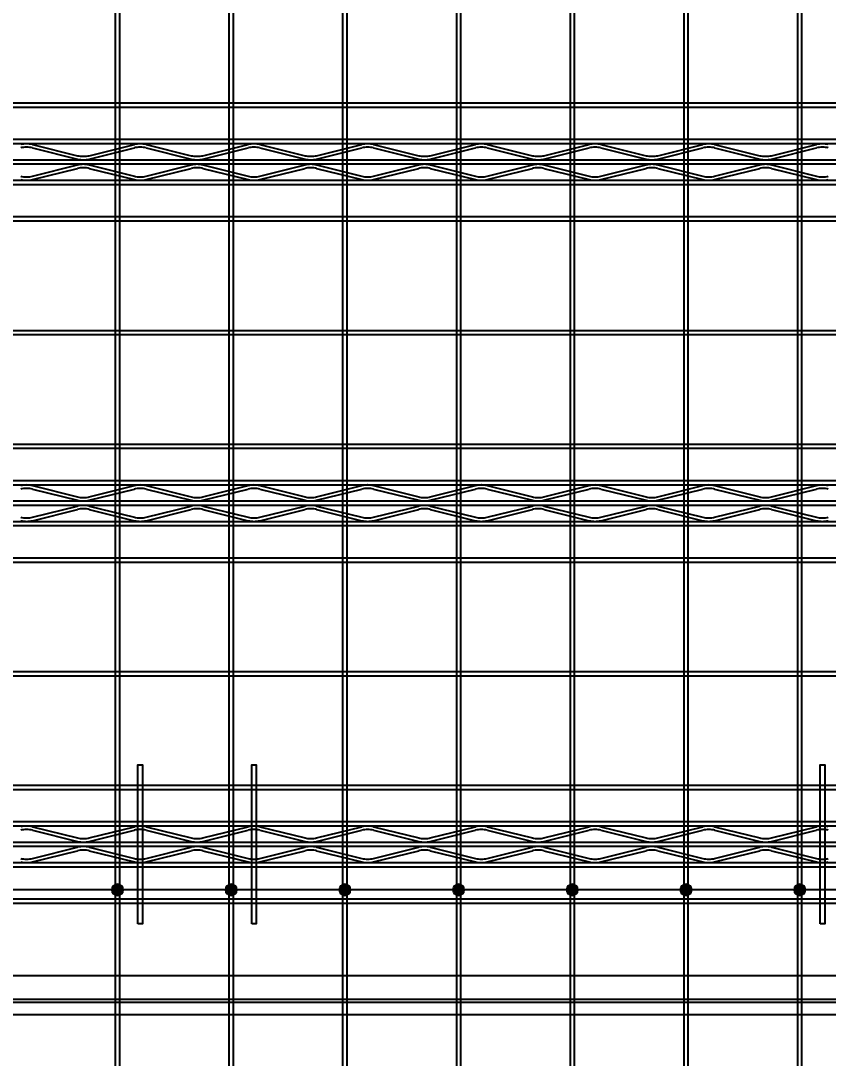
# Model space of a CAD drawing. Extents: x -524 to 129100, y -10500 to 1.
# Drawn here: x 96122 to 97543, y -9132 to -7307 of the extents above; entities that cross this region are included whole.
import ezdxf

# ---------------------------------------------------------------- set-up
doc = ezdxf.new("R2010")
doc.units = 0
doc.header["$LTSCALE"] = 250
doc.linetypes.add('BeePC_CENTER', pattern=[2, 1.25, -0.25, 0.25, -0.25])
doc.layers.get('0').update_dxf_attribs({"linetype": 'CONTINUOUS'})
doc.layers.get('Defpoints').update_dxf_attribs({"linetype": 'CONTINUOUS'})
for name, color, linetype in [('BeePC-CC', 171, 'CONTINUOUS'), ('BeePC-CCBZ', 110, 'CONTINUOUS'), ('BeePC-GJ-LEVEL', 141, 'CONTINUOUS'), ('BeePC-GJ-Truss', 185, 'CONTINUOUS'), ('BeePC-TONG-ZT', 50, 'CONTINUOUS')]:
    doc.layers.add(name, color=color, linetype=linetype)
doc.styles.add('BeePC_Dim', font='simfang.ttf', dxfattribs={"width": 0.7})
doc.dimstyles.new('BeePC_DIM_25_25', dxfattribs={"dimtxt": 75, "dimasz": 25, "dimexe": 25, "dimexo": 0, "dimgap": 25, "dimtad": 1, "dimdec": 0, "dimzin": 0, "dimdsep": 46, "dimtxsty": 'BeePC_Dim', "dimblk": 'ARCHTICK', "dimcen": 0, "dimdle": 25, "dimclrt": 7, "dimadec": 0, "dimazin": 0, "dimtfac": 1, "dimtdec": 0, "dimtix": 1, "dimtmove": 2, "dimatfit": 3, "dimfxl": 250, "dimfxlon": 1, "dimtfill": 1, "dimtolj": 1, "dimtzin": 0, "dimarcsym": 0})

# ---------------------------------------------------------------- blocks, each defined once
blk = doc.blocks.new('_ArchTick')
at = {"color": 0, "linetype": 'ByBlock', "const_width": 0.5}
blk.add_lwpolyline([(-0.707, -0.707), (0.707, 0.707)], dxfattribs=at)
blk = doc.blocks.new('*D170')
at = {"layer": 'BeePC-CCBZ', "color": 0, "lineweight": -2, "transparency": 16777216}
for p, q in [((91692.6, -9568), (91692.6, -9793)), ((99092.6, -9568), (99092.6, -9793)), ((91667.6, -9768), (99117.6, -9768))]:
    blk.add_line(p, q, dxfattribs=at)
at = {"layer": 'Defpoints', "color": 0, "transparency": 16777216}
for p in [(91692.6, -7355), (99092.6, -7593.5), (99092.6, -9768)]:
    blk.add_point(p, dxfattribs=at)
at = {"layer": 'BeePC-CCBZ', "color": 0, "lineweight": -2, "transparency": 16777216, "xscale": 25, "yscale": 25, "zscale": 25, "rotation": 180}
blk.add_blockref('_ArchTick', (91692.6, -9768), dxfattribs=at)
at = {"layer": 'BeePC-CCBZ', "color": 0, "lineweight": -2, "transparency": 16777216, "xscale": 25, "yscale": 25, "zscale": 25}
blk.add_blockref('_ArchTick', (99092.6, -9768), dxfattribs=at)
at = {"layer": 'BeePC-CCBZ', "color": 7, "linetype": 'BeePC_CENTER', "transparency": 16777216, "insert": (95392.6, -9705), "char_height": 75, "attachment_point": 5, "style": 'BeePC_Dim', "bg_fill": 3, "box_fill_scale": 1.1, "bg_fill_color": 256, "bg_fill_true_color": 13158600, "bg_fill_transparency": 0}
blk.add_mtext('\\A1;200x37=7400', dxfattribs=at)
blk = doc.blocks.new('*D174')
at = {"layer": 'BeePC-CCBZ', "color": 0, "lineweight": -2, "transparency": 16777216}
for p, q in [((99604.8, -6631), (99604.8, -9081)), ((99404.8, -6656), (99629.8, -6656)), ((99404.8, -9056), (99629.8, -9056))]:
    blk.add_line(p, q, dxfattribs=at)
at = {"layer": 'Defpoints', "color": 0, "transparency": 16777216}
for p in [(95382.6, -6656), (95382.6, -9056), (99604.8, -9056)]:
    blk.add_point(p, dxfattribs=at)
at = {"layer": 'BeePC-CCBZ', "color": 0, "lineweight": -2, "transparency": 16777216, "xscale": 25, "yscale": 25, "zscale": 25}
for p, rotation in [((99604.8, -6656), 90), ((99604.8, -9056), 270)]:
    blk.add_blockref('_ArchTick', p, dxfattribs=dict(at, rotation=rotation))
at = {"layer": 'BeePC-CCBZ', "color": 7, "linetype": 'BeePC_CENTER', "transparency": 16777216, "insert": (99541.9, -7856), "char_height": 75, "attachment_point": 5, "rotation": 90, "style": 'BeePC_Dim', "bg_fill": 3, "box_fill_scale": 1.1, "bg_fill_color": 256, "bg_fill_true_color": 13158600, "bg_fill_transparency": 0}
blk.add_mtext('\\A1;200x12=2400', dxfattribs=at)
blk = doc.blocks.new('*D175')
at = {"layer": 'BeePC-CCBZ', "color": 0, "lineweight": -2, "transparency": 16777216}
for p, q in [((99604.8, -9031), (99604.8, -9521)), ((99404.8, -9056), (99629.8, -9056)), ((99404.8, -9496), (99629.8, -9496))]:
    blk.add_line(p, q, dxfattribs=at)
at = {"layer": 'Defpoints', "color": 0, "transparency": 16777216}
for p in [(95382.6, -9056), (91892.6, -9496), (99604.8, -9496)]:
    blk.add_point(p, dxfattribs=at)
at = {"layer": 'BeePC-CCBZ', "color": 0, "lineweight": -2, "transparency": 16777216, "xscale": 25, "yscale": 25, "zscale": 25}
for p, rotation in [((99604.8, -9056), 90), ((99604.8, -9496), 270)]:
    blk.add_blockref('_ArchTick', p, dxfattribs=dict(at, rotation=rotation))
at = {"layer": 'BeePC-CCBZ', "color": 7, "linetype": 'BeePC_CENTER', "transparency": 16777216, "insert": (99541.9, -9276), "char_height": 75, "attachment_point": 5, "rotation": 90, "style": 'BeePC_Dim', "bg_fill": 3, "box_fill_scale": 1.1, "bg_fill_color": 256, "bg_fill_true_color": 13158600, "bg_fill_transparency": 0}
blk.add_mtext('\\A1;440', dxfattribs=at)
blk = doc.blocks.new('BeePC_TagPoint')
h = blk.add_hatch(color=256)
edge = h.paths.add_edge_path(flags=0)
edge.add_arc((0, 0), 10, 0, 180)
edge.add_arc((0, 0), 10, 180, 360)
blk.add_lwpolyline([(10, 0, 1), (-10, 0, 1)], format="xyb", close=True)

msp = doc.modelspace()

# ---------------------------------------------------------------- linework, layer by layer
for points in [[(96328.6, -8896), (96328.6, -8616), (96336.6, -8616), (96336.6, -8896), (96328.6, -8896)], [(96528.6, -8896), (96528.6, -8616), (96536.6, -8616), (96536.6, -8896), (96528.6, -8896)], [(97528.6, -8896), (97528.6, -8616), (97536.6, -8616), (97536.6, -8896), (97528.6, -8896)]]:
    msp.add_lwpolyline(points)
at = {"layer": 'BeePC-GJ-LEVEL'}
for points in [[(96288.6, -6185), (96288.6, -9496), (96296.6, -9496), (96296.6, -6185)], [(96488.6, -6185), (96488.6, -9496), (96496.6, -9496), (96496.6, -6185)], [(96688.6, -6185), (96688.6, -9496), (96696.6, -9496), (96696.6, -6185)], [(96888.6, -6185), (96888.6, -9496), (96896.6, -9496), (96896.6, -6185)], [(97088.6, -6185), (97088.6, -9496), (97096.6, -9496), (97096.6, -6185)], [(97288.6, -6185), (97288.6, -9496), (97296.6, -9496), (97296.6, -6185)], [(97488.6, -6185), (97488.6, -9496), (97496.6, -9496), (97496.6, -6185)], [(91382.3, -7452), (99332.8, -7452), (99332.8, -7460), (91382.3, -7460), (91382.3, -7452)], [(91382.3, -7652), (99332.8, -7652), (99332.8, -7660), (91382.3, -7660), (91382.3, -7652)], [(91382.3, -7852), (99332.8, -7852), (99332.8, -7860), (91382.3, -7860), (91382.3, -7852)], [(91382.3, -8052), (99332.8, -8052), (99332.8, -8060), (91382.3, -8060), (91382.3, -8052)], [(91382.3, -8252), (99332.8, -8252), (99332.8, -8260), (91382.3, -8260), (91382.3, -8252)], [(91382.3, -8452), (99332.8, -8452), (99332.8, -8460), (91382.3, -8460), (91382.3, -8452)], [(91382.3, -8652), (99332.8, -8652), (99332.8, -8660), (91382.3, -8660), (91382.3, -8652)], [(91382.3, -8852), (99332.8, -8852), (99332.8, -8860), (91382.3, -8860), (91382.3, -8852)]]:
    msp.add_lwpolyline(points, dxfattribs=at)
msp.add_lwpolyline([(98720.6, -9027.8), (99015.6, -8978.2, -0.041652), (99018.6, -8978), (99177.9, -8978), (99177.9, -8984), (99018.6, -8984, 0.041652), (99016.6, -8984.1), (98721.6, -9033.7, -0.041652), (98718.6, -9034), (92146.1, -9034, -0.041652), (92143.1, -9033.7), (91848.1, -8984.1, 0.041652), (91846.1, -8984), (91587.3, -8984), (91587.3, -8978), (91846.1, -8978, -0.041652), (91849.1, -8978.2), (92144.1, -9027.8, 0.041652), (92146.1, -9028), (98718.6, -9028, 0.041652), (98720.6, -9027.8)], format="xyb", dxfattribs=at)
at = {"layer": 'BeePC-GJ-Truss'}
for points in [[(91632.6, -7516), (99132.6, -7516), (99132.6, -7524), (91632.6, -7524), (91632.6, -7516)], [(91632.6, -7552), (99132.6, -7552), (99132.6, -7560), (91632.6, -7560), (91632.6, -7552), (91636, -7551.8), (91639.2, -7551.5), (91642.8, -7550.8), (91722.4, -7531.1)], [(96142.8, -7525.1), (96222.4, -7544.8)], [(96142.8, -7531.1), (96222.4, -7550.8)], [(96242.8, -7544.8), (96322.4, -7525.1)], [(96242.8, -7550.8), (96322.4, -7531.1)], [(96342.8, -7525.1), (96422.4, -7544.8)], [(96342.8, -7531.1), (96422.4, -7550.8)], [(96442.8, -7544.8), (96522.4, -7525.1)], [(96442.8, -7550.8), (96522.4, -7531.1)], [(96542.8, -7525.1), (96622.4, -7544.8)], [(96542.8, -7531.1), (96622.4, -7550.8)], [(96642.8, -7544.8), (96722.4, -7525.1)], [(96642.8, -7550.8), (96722.4, -7531.1)], [(96742.8, -7525.1), (96822.4, -7544.8)], [(96742.8, -7531.1), (96822.4, -7550.8)], [(96842.8, -7544.8), (96922.4, -7525.1)], [(96842.8, -7550.8), (96922.4, -7531.1)], [(96942.8, -7525.1), (97022.4, -7544.8)], [(96942.8, -7531.1), (97022.4, -7550.8)], [(97042.8, -7544.8), (97122.4, -7525.1)], [(97042.8, -7550.8), (97122.4, -7531.1)], [(97142.8, -7525.1), (97222.4, -7544.8)], [(97142.8, -7531.1), (97222.4, -7550.8)], [(97242.8, -7544.8), (97322.4, -7525.1)], [(97242.8, -7550.8), (97322.4, -7531.1)], [(97342.8, -7525.1), (97422.4, -7544.8)], [(97342.8, -7531.1), (97422.4, -7550.8)], [(97442.8, -7544.8), (97522.4, -7525.1)], [(97442.8, -7550.8), (97522.4, -7531.1)], [(96142.8, -7580.8), (96222.4, -7561.1)], [(96142.8, -7586.8), (96222.4, -7567.1)], [(96242.8, -7561.1), (96322.4, -7580.8)], [(96242.8, -7567.1), (96322.4, -7586.8)], [(96342.8, -7580.8), (96422.4, -7561.1)], [(96342.8, -7586.8), (96422.4, -7567.1)], [(96442.8, -7561.1), (96522.4, -7580.8)], [(96442.8, -7567.1), (96522.4, -7586.8)], [(96542.8, -7580.8), (96622.4, -7561.1)], [(96542.8, -7586.8), (96622.4, -7567.1)], [(96642.8, -7561.1), (96722.4, -7580.8)], [(96642.8, -7567.1), (96722.4, -7586.8)], [(96742.8, -7580.8), (96822.4, -7561.1)], [(96742.8, -7586.8), (96822.4, -7567.1)], [(96842.8, -7561.1), (96922.4, -7580.8)], [(96842.8, -7567.1), (96922.4, -7586.8)], [(96942.8, -7580.8), (97022.4, -7561.1)], [(96942.8, -7586.8), (97022.4, -7567.1)], [(97042.8, -7561.1), (97122.4, -7580.8)], [(97042.8, -7567.1), (97122.4, -7586.8)], [(97142.8, -7580.8), (97222.4, -7561.1)], [(97142.8, -7586.8), (97222.4, -7567.1)], [(97242.8, -7561.1), (97322.4, -7580.8)], [(97242.8, -7567.1), (97322.4, -7586.8)], [(97342.8, -7580.8), (97422.4, -7561.1)], [(97342.8, -7586.8), (97422.4, -7567.1)], [(97442.8, -7561.1), (97522.4, -7580.8)], [(97442.8, -7567.1), (97522.4, -7586.8)], [(91632.6, -7588), (99132.6, -7588), (99132.6, -7596), (91632.6, -7596), (91632.6, -7588)], [(91632.6, -8116), (99132.6, -8116), (99132.6, -8124), (91632.6, -8124), (91632.6, -8116)], [(91632.6, -8152), (99132.6, -8152), (99132.6, -8160), (91632.6, -8160), (91632.6, -8152), (91636, -8151.8), (91639.2, -8151.5), (91642.8, -8150.8), (91722.4, -8131.1)], [(96142.8, -8125.1), (96222.4, -8144.8)], [(96142.8, -8131.1), (96222.4, -8150.8)], [(96242.8, -8144.8), (96322.4, -8125.1)], [(96242.8, -8150.8), (96322.4, -8131.1)], [(96342.8, -8125.1), (96422.4, -8144.8)], [(96342.8, -8131.1), (96422.4, -8150.8)], [(96442.8, -8144.8), (96522.4, -8125.1)], [(96442.8, -8150.8), (96522.4, -8131.1)], [(96542.8, -8125.1), (96622.4, -8144.8)], [(96542.8, -8131.1), (96622.4, -8150.8)], [(96642.8, -8144.8), (96722.4, -8125.1)], [(96642.8, -8150.8), (96722.4, -8131.1)], [(96742.8, -8125.1), (96822.4, -8144.8)], [(96742.8, -8131.1), (96822.4, -8150.8)], [(96842.8, -8144.8), (96922.4, -8125.1)], [(96842.8, -8150.8), (96922.4, -8131.1)], [(96942.8, -8125.1), (97022.4, -8144.8)], [(96942.8, -8131.1), (97022.4, -8150.8)], [(97042.8, -8144.8), (97122.4, -8125.1)], [(97042.8, -8150.8), (97122.4, -8131.1)], [(97142.8, -8125.1), (97222.4, -8144.8)], [(97142.8, -8131.1), (97222.4, -8150.8)], [(97242.8, -8144.8), (97322.4, -8125.1)], [(97242.8, -8150.8), (97322.4, -8131.1)], [(97342.8, -8125.1), (97422.4, -8144.8)], [(97342.8, -8131.1), (97422.4, -8150.8)], [(97442.8, -8144.8), (97522.4, -8125.1)], [(97442.8, -8150.8), (97522.4, -8131.1)], [(96142.8, -8180.8), (96222.4, -8161.1)], [(96142.8, -8186.8), (96222.4, -8167.1)], [(96242.8, -8161.1), (96322.4, -8180.8)], [(96242.8, -8167.1), (96322.4, -8186.8)], [(96342.8, -8180.8), (96422.4, -8161.1)], [(96342.8, -8186.8), (96422.4, -8167.1)], [(96442.8, -8161.1), (96522.4, -8180.8)], [(96442.8, -8167.1), (96522.4, -8186.8)], [(96542.8, -8180.8), (96622.4, -8161.1)], [(96542.8, -8186.8), (96622.4, -8167.1)], [(96642.8, -8161.1), (96722.4, -8180.8)], [(96642.8, -8167.1), (96722.4, -8186.8)], [(96742.8, -8180.8), (96822.4, -8161.1)], [(96742.8, -8186.8), (96822.4, -8167.1)], [(96842.8, -8161.1), (96922.4, -8180.8)], [(96842.8, -8167.1), (96922.4, -8186.8)], [(96942.8, -8180.8), (97022.4, -8161.1)], [(96942.8, -8186.8), (97022.4, -8167.1)], [(97042.8, -8161.1), (97122.4, -8180.8)], [(97042.8, -8167.1), (97122.4, -8186.8)], [(97142.8, -8180.8), (97222.4, -8161.1)], [(97142.8, -8186.8), (97222.4, -8167.1)], [(97242.8, -8161.1), (97322.4, -8180.8)], [(97242.8, -8167.1), (97322.4, -8186.8)], [(97342.8, -8180.8), (97422.4, -8161.1)], [(97342.8, -8186.8), (97422.4, -8167.1)], [(97442.8, -8161.1), (97522.4, -8180.8)], [(97442.8, -8167.1), (97522.4, -8186.8)], [(91632.6, -8188), (99132.6, -8188), (99132.6, -8196), (91632.6, -8196), (91632.6, -8188)], [(91632.6, -8716), (99132.6, -8716), (99132.6, -8724), (91632.6, -8724), (91632.6, -8716)], [(91632.6, -8752), (99132.6, -8752), (99132.6, -8760), (91632.6, -8760), (91632.6, -8752), (91636, -8751.8), (91639.2, -8751.5), (91642.8, -8750.8), (91722.4, -8731.1)], [(96142.8, -8725.1), (96222.4, -8744.8)], [(96142.8, -8731.1), (96222.4, -8750.8)], [(96242.8, -8744.8), (96322.4, -8725.1)], [(96242.8, -8750.8), (96322.4, -8731.1)], [(96342.8, -8725.1), (96422.4, -8744.8)], [(96342.8, -8731.1), (96422.4, -8750.8)], [(96442.8, -8744.8), (96522.4, -8725.1)], [(96442.8, -8750.8), (96522.4, -8731.1)], [(96542.8, -8725.1), (96622.4, -8744.8)], [(96542.8, -8731.1), (96622.4, -8750.8)], [(96642.8, -8744.8), (96722.4, -8725.1)], [(96642.8, -8750.8), (96722.4, -8731.1)], [(96742.8, -8725.1), (96822.4, -8744.8)], [(96742.8, -8731.1), (96822.4, -8750.8)], [(96842.8, -8744.8), (96922.4, -8725.1)], [(96842.8, -8750.8), (96922.4, -8731.1)], [(96942.8, -8725.1), (97022.4, -8744.8)], [(96942.8, -8731.1), (97022.4, -8750.8)], [(97042.8, -8744.8), (97122.4, -8725.1)], [(97042.8, -8750.8), (97122.4, -8731.1)], [(97142.8, -8725.1), (97222.4, -8744.8)], [(97142.8, -8731.1), (97222.4, -8750.8)], [(97242.8, -8744.8), (97322.4, -8725.1)], [(97242.8, -8750.8), (97322.4, -8731.1)], [(97342.8, -8725.1), (97422.4, -8744.8)], [(97342.8, -8731.1), (97422.4, -8750.8)], [(97442.8, -8744.8), (97522.4, -8725.1)], [(97442.8, -8750.8), (97522.4, -8731.1)], [(96142.8, -8780.8), (96222.4, -8761.1)], [(96142.8, -8786.8), (96222.4, -8767.1)], [(96242.8, -8761.1), (96322.4, -8780.8)], [(96242.8, -8767.1), (96322.4, -8786.8)], [(96342.8, -8780.8), (96422.4, -8761.1)], [(96342.8, -8786.8), (96422.4, -8767.1)], [(96442.8, -8761.1), (96522.4, -8780.8)], [(96442.8, -8767.1), (96522.4, -8786.8)], [(96542.8, -8780.8), (96622.4, -8761.1)], [(96542.8, -8786.8), (96622.4, -8767.1)], [(96642.8, -8761.1), (96722.4, -8780.8)], [(96642.8, -8767.1), (96722.4, -8786.8)], [(96742.8, -8780.8), (96822.4, -8761.1)], [(96742.8, -8786.8), (96822.4, -8767.1)], [(96842.8, -8761.1), (96922.4, -8780.8)], [(96842.8, -8767.1), (96922.4, -8786.8)], [(96942.8, -8780.8), (97022.4, -8761.1)], [(96942.8, -8786.8), (97022.4, -8767.1)], [(97042.8, -8761.1), (97122.4, -8780.8)], [(97042.8, -8767.1), (97122.4, -8786.8)], [(97142.8, -8780.8), (97222.4, -8761.1)], [(97142.8, -8786.8), (97222.4, -8767.1)], [(97242.8, -8761.1), (97322.4, -8780.8)], [(97242.8, -8767.1), (97322.4, -8786.8)], [(97342.8, -8780.8), (97422.4, -8761.1)], [(97342.8, -8786.8), (97422.4, -8767.1)], [(97442.8, -8761.1), (97522.4, -8780.8)], [(97442.8, -8767.1), (97522.4, -8786.8)], [(91632.6, -8788), (99132.6, -8788), (99132.6, -8796), (91632.6, -8796), (91632.6, -8788)]]:
    msp.add_lwpolyline(points, dxfattribs=at)
for centre, major_axis, start_param, end_param in [((96133.8, -7529.1), (18, 0), 1.635672, 2.256488), ((96131.4, -7533.4), (12, 0), 1.470144, 2.422017), ((96131.4, -7529.1), (18, 0), 0.885104, 1.50592), ((96133.8, -7533.4), (12, 0), 0.719576, 1.671449), ((96333.8, -7529.1), (18, 0), 1.635672, 2.256488), ((96331.4, -7533.4), (12, 0), 1.470144, 2.422017), ((96331.4, -7529.1), (18, 0), 0.885104, 1.50592), ((96333.8, -7533.4), (12, 0), 0.719576, 1.671449), ((96533.8, -7529.1), (18, 0), 1.635672, 2.256488), ((96531.4, -7533.4), (12, 0), 1.470144, 2.422017), ((96531.4, -7529.1), (18, 0), 0.885104, 1.50592), ((96533.8, -7533.4), (12, 0), 0.719576, 1.671449), ((96733.8, -7529.1), (18, 0), 1.635672, 2.256488), ((96731.4, -7533.4), (12, 0), 1.470144, 2.422017), ((96731.4, -7529.1), (18, 0), 0.885104, 1.50592), ((96733.8, -7533.4), (12, 0), 0.719576, 1.671449), ((96933.8, -7529.1), (18, 0), 1.635672, 2.256488), ((96931.4, -7533.4), (12, 0), 1.470144, 2.422017), ((96931.4, -7529.1), (18, 0), 0.885104, 1.50592), ((96933.8, -7533.4), (12, 0), 0.719576, 1.671449), ((97133.8, -7529.1), (18, 0), 1.635672, 2.256488), ((97131.4, -7533.4), (12, 0), 1.470144, 2.422017), ((97131.4, -7529.1), (18, 0), 0.885104, 1.50592), ((97133.8, -7533.4), (12, 0), 0.719576, 1.671449), ((97333.8, -7529.1), (18, 0), 1.635672, 2.256488), ((97331.4, -7533.4), (12, 0), 1.470144, 2.422017), ((97331.4, -7529.1), (18, 0), 0.885104, 1.50592), ((97333.8, -7533.4), (12, 0), 0.719576, 1.671449), ((97533.8, -7529.1), (18, 0), 1.635672, 2.256488), ((97531.4, -7533.4), (12, 0), 1.470144, 2.422017), ((97531.4, -7529.1), (18, 0), 0.885104, 1.50592), ((97533.8, -7533.4), (12, 0), 0.719576, 1.671449), ((96231.4, -7542.5), (12, 0), 3.861169, 4.813041), ((96233.8, -7546.8), (18, 0), 4.026697, 4.647513), ((96233.8, -7542.5), (12, 0), 4.611737, 5.563609), ((96231.4, -7546.8), (18, 0), 4.777265, 5.398081), ((96431.4, -7542.5), (12, 0), 3.861169, 4.813041), ((96433.8, -7546.8), (18, 0), 4.026697, 4.647513), ((96433.8, -7542.5), (12, 0), 4.611737, 5.563609), ((96431.4, -7546.8), (18, 0), 4.777265, 5.398081), ((96631.4, -7542.5), (12, 0), 3.861169, 4.813041), ((96633.8, -7546.8), (18, 0), 4.026697, 4.647513), ((96633.8, -7542.5), (12, 0), 4.611737, 5.563609), ((96631.4, -7546.8), (18, 0), 4.777265, 5.398081), ((96831.4, -7542.5), (12, 0), 3.861169, 4.813041), ((96833.8, -7546.8), (18, 0), 4.026697, 4.647513), ((96833.8, -7542.5), (12, 0), 4.611737, 5.563609), ((96831.4, -7546.8), (18, 0), 4.777265, 5.398081), ((97031.4, -7542.5), (12, 0), 3.861169, 4.813041), ((97033.8, -7546.8), (18, 0), 4.026697, 4.647513), ((97033.8, -7542.5), (12, 0), 4.611737, 5.563609), ((97031.4, -7546.8), (18, 0), 4.777265, 5.398081), ((97231.4, -7542.5), (12, 0), 3.861169, 4.813041), ((97233.8, -7546.8), (18, 0), 4.026697, 4.647513), ((97233.8, -7542.5), (12, 0), 4.611737, 5.563609), ((97231.4, -7546.8), (18, 0), 4.777265, 5.398081), ((97431.4, -7542.5), (12, 0), 3.861169, 4.813041), ((97433.8, -7546.8), (18, 0), 4.026697, 4.647513), ((97433.8, -7542.5), (12, 0), 4.611737, 5.563609), ((97431.4, -7546.8), (18, 0), 4.777265, 5.398081), ((96233.8, -7565.1), (18, 0), 1.635672, 2.256488), ((96231.4, -7569.4), (12, 0), 1.470144, 2.422017), ((96231.4, -7565.1), (18, 0), 0.885104, 1.50592), ((96233.8, -7569.4), (12, 0), 0.719576, 1.671449), ((96433.8, -7565.1), (18, 0), 1.635672, 2.256488), ((96431.4, -7569.4), (12, 0), 1.470144, 2.422017), ((96431.4, -7565.1), (18, 0), 0.885104, 1.50592), ((96433.8, -7569.4), (12, 0), 0.719576, 1.671449), ((96633.8, -7565.1), (18, 0), 1.635672, 2.256488), ((96631.4, -7569.4), (12, 0), 1.470144, 2.422017), ((96631.4, -7565.1), (18, 0), 0.885104, 1.50592), ((96633.8, -7569.4), (12, 0), 0.719576, 1.671449), ((96833.8, -7565.1), (18, 0), 1.635672, 2.256488), ((96831.4, -7569.4), (12, 0), 1.470144, 2.422017), ((96831.4, -7565.1), (18, 0), 0.885104, 1.50592), ((96833.8, -7569.4), (12, 0), 0.719576, 1.671449), ((97033.8, -7565.1), (18, 0), 1.635672, 2.256488), ((97031.4, -7569.4), (12, 0), 1.470144, 2.422017), ((97031.4, -7565.1), (18, 0), 0.885104, 1.50592), ((97033.8, -7569.4), (12, 0), 0.719576, 1.671449), ((97233.8, -7565.1), (18, 0), 1.635672, 2.256488), ((97231.4, -7569.4), (12, 0), 1.470144, 2.422017), ((97231.4, -7565.1), (18, 0), 0.885104, 1.50592), ((97233.8, -7569.4), (12, 0), 0.719576, 1.671449), ((97433.8, -7565.1), (18, 0), 1.635672, 2.256488), ((97431.4, -7569.4), (12, 0), 1.470144, 2.422017), ((97431.4, -7565.1), (18, 0), 0.885104, 1.50592), ((97433.8, -7569.4), (12, 0), 0.719576, 1.671449), ((96131.4, -7578.5), (12, 0), 3.861169, 4.813041), ((96133.8, -7582.8), (18, 0), 4.026697, 4.647513), ((96133.8, -7578.5), (12, 0), 4.611737, 5.563609), ((96131.4, -7582.8), (18, 0), 4.777265, 5.398081), ((96331.4, -7578.5), (12, 0), 3.861169, 4.813041), ((96333.8, -7582.8), (18, 0), 4.026697, 4.647513), ((96333.8, -7578.5), (12, 0), 4.611737, 5.563609), ((96331.4, -7582.8), (18, 0), 4.777265, 5.398081), ((96531.4, -7578.5), (12, 0), 3.861169, 4.813041), ((96533.8, -7582.8), (18, 0), 4.026697, 4.647513), ((96533.8, -7578.5), (12, 0), 4.611737, 5.563609), ((96531.4, -7582.8), (18, 0), 4.777265, 5.398081), ((96731.4, -7578.5), (12, 0), 3.861169, 4.813041), ((96733.8, -7582.8), (18, 0), 4.026697, 4.647513), ((96733.8, -7578.5), (12, 0), 4.611737, 5.563609), ((96731.4, -7582.8), (18, 0), 4.777265, 5.398081), ((96931.4, -7578.5), (12, 0), 3.861169, 4.813041), ((96933.8, -7582.8), (18, 0), 4.026697, 4.647513), ((96933.8, -7578.5), (12, 0), 4.611737, 5.563609), ((96931.4, -7582.8), (18, 0), 4.777265, 5.398081), ((97131.4, -7578.5), (12, 0), 3.861169, 4.813041), ((97133.8, -7582.8), (18, 0), 4.026697, 4.647513), ((97133.8, -7578.5), (12, 0), 4.611737, 5.563609), ((97131.4, -7582.8), (18, 0), 4.777265, 5.398081), ((97331.4, -7578.5), (12, 0), 3.861169, 4.813041), ((97333.8, -7582.8), (18, 0), 4.026697, 4.647513), ((97333.8, -7578.5), (12, 0), 4.611737, 5.563609), ((97331.4, -7582.8), (18, 0), 4.777265, 5.398081), ((97531.4, -7578.5), (12, 0), 3.861169, 4.813041), ((97533.8, -7582.8), (18, 0), 4.026697, 4.647513), ((97533.8, -7578.5), (12, 0), 4.611737, 5.563609), ((97531.4, -7582.8), (18, 0), 4.777265, 5.398081), ((96133.8, -8129.1), (18, 0), 1.635672, 2.256488), ((96131.4, -8133.4), (12, 0), 1.470144, 2.422017), ((96131.4, -8129.1), (18, 0), 0.885104, 1.50592), ((96133.8, -8133.4), (12, 0), 0.719576, 1.671449), ((96333.8, -8129.1), (18, 0), 1.635672, 2.256488), ((96331.4, -8133.4), (12, 0), 1.470144, 2.422017), ((96331.4, -8129.1), (18, 0), 0.885104, 1.50592), ((96333.8, -8133.4), (12, 0), 0.719576, 1.671449), ((96533.8, -8129.1), (18, 0), 1.635672, 2.256488), ((96531.4, -8133.4), (12, 0), 1.470144, 2.422017), ((96531.4, -8129.1), (18, 0), 0.885104, 1.50592), ((96533.8, -8133.4), (12, 0), 0.719576, 1.671449), ((96733.8, -8129.1), (18, 0), 1.635672, 2.256488), ((96731.4, -8133.4), (12, 0), 1.470144, 2.422017), ((96731.4, -8129.1), (18, 0), 0.885104, 1.50592), ((96733.8, -8133.4), (12, 0), 0.719576, 1.671449), ((96933.8, -8129.1), (18, 0), 1.635672, 2.256488), ((96931.4, -8133.4), (12, 0), 1.470144, 2.422017), ((96931.4, -8129.1), (18, 0), 0.885104, 1.50592), ((96933.8, -8133.4), (12, 0), 0.719576, 1.671449), ((97133.8, -8129.1), (18, 0), 1.635672, 2.256488), ((97131.4, -8133.4), (12, 0), 1.470144, 2.422017), ((97131.4, -8129.1), (18, 0), 0.885104, 1.50592), ((97133.8, -8133.4), (12, 0), 0.719576, 1.671449), ((97333.8, -8129.1), (18, 0), 1.635672, 2.256488), ((97331.4, -8133.4), (12, 0), 1.470144, 2.422017), ((97331.4, -8129.1), (18, 0), 0.885104, 1.50592), ((97333.8, -8133.4), (12, 0), 0.719576, 1.671449), ((97533.8, -8129.1), (18, 0), 1.635672, 2.256488), ((97531.4, -8133.4), (12, 0), 1.470144, 2.422017), ((97531.4, -8129.1), (18, 0), 0.885104, 1.50592), ((97533.8, -8133.4), (12, 0), 0.719576, 1.671449), ((96231.4, -8142.5), (12, 0), 3.861169, 4.813041), ((96233.8, -8146.8), (18, 0), 4.026697, 4.647513), ((96233.8, -8142.5), (12, 0), 4.611737, 5.563609), ((96231.4, -8146.8), (18, 0), 4.777265, 5.398081), ((96431.4, -8142.5), (12, 0), 3.861169, 4.813041), ((96433.8, -8146.8), (18, 0), 4.026697, 4.647513), ((96433.8, -8142.5), (12, 0), 4.611737, 5.563609), ((96431.4, -8146.8), (18, 0), 4.777265, 5.398081), ((96631.4, -8142.5), (12, 0), 3.861169, 4.813041), ((96633.8, -8146.8), (18, 0), 4.026697, 4.647513), ((96633.8, -8142.5), (12, 0), 4.611737, 5.563609), ((96631.4, -8146.8), (18, 0), 4.777265, 5.398081), ((96831.4, -8142.5), (12, 0), 3.861169, 4.813041), ((96833.8, -8146.8), (18, 0), 4.026697, 4.647513), ((96833.8, -8142.5), (12, 0), 4.611737, 5.563609), ((96831.4, -8146.8), (18, 0), 4.777265, 5.398081), ((97031.4, -8142.5), (12, 0), 3.861169, 4.813041), ((97033.8, -8146.8), (18, 0), 4.026697, 4.647513), ((97033.8, -8142.5), (12, 0), 4.611737, 5.563609), ((97031.4, -8146.8), (18, 0), 4.777265, 5.398081), ((97231.4, -8142.5), (12, 0), 3.861169, 4.813041), ((97233.8, -8146.8), (18, 0), 4.026697, 4.647513), ((97233.8, -8142.5), (12, 0), 4.611737, 5.563609), ((97231.4, -8146.8), (18, 0), 4.777265, 5.398081), ((97431.4, -8142.5), (12, 0), 3.861169, 4.813041), ((97433.8, -8146.8), (18, 0), 4.026697, 4.647513), ((97433.8, -8142.5), (12, 0), 4.611737, 5.563609), ((97431.4, -8146.8), (18, 0), 4.777265, 5.398081), ((96233.8, -8165.1), (18, 0), 1.635672, 2.256488), ((96231.4, -8169.4), (12, 0), 1.470144, 2.422017), ((96231.4, -8165.1), (18, 0), 0.885104, 1.50592), ((96233.8, -8169.4), (12, 0), 0.719576, 1.671449), ((96433.8, -8165.1), (18, 0), 1.635672, 2.256488), ((96431.4, -8169.4), (12, 0), 1.470144, 2.422017), ((96431.4, -8165.1), (18, 0), 0.885104, 1.50592), ((96433.8, -8169.4), (12, 0), 0.719576, 1.671449), ((96633.8, -8165.1), (18, 0), 1.635672, 2.256488), ((96631.4, -8169.4), (12, 0), 1.470144, 2.422017), ((96631.4, -8165.1), (18, 0), 0.885104, 1.50592), ((96633.8, -8169.4), (12, 0), 0.719576, 1.671449), ((96833.8, -8165.1), (18, 0), 1.635672, 2.256488), ((96831.4, -8169.4), (12, 0), 1.470144, 2.422017), ((96831.4, -8165.1), (18, 0), 0.885104, 1.50592), ((96833.8, -8169.4), (12, 0), 0.719576, 1.671449), ((97033.8, -8165.1), (18, 0), 1.635672, 2.256488), ((97031.4, -8169.4), (12, 0), 1.470144, 2.422017), ((97031.4, -8165.1), (18, 0), 0.885104, 1.50592), ((97033.8, -8169.4), (12, 0), 0.719576, 1.671449), ((97233.8, -8165.1), (18, 0), 1.635672, 2.256488), ((97231.4, -8169.4), (12, 0), 1.470144, 2.422017), ((97231.4, -8165.1), (18, 0), 0.885104, 1.50592), ((97233.8, -8169.4), (12, 0), 0.719576, 1.671449), ((97433.8, -8165.1), (18, 0), 1.635672, 2.256488), ((97431.4, -8169.4), (12, 0), 1.470144, 2.422017), ((97431.4, -8165.1), (18, 0), 0.885104, 1.50592), ((97433.8, -8169.4), (12, 0), 0.719576, 1.671449), ((96131.4, -8178.5), (12, 0), 3.861169, 4.813041), ((96133.8, -8182.8), (18, 0), 4.026697, 4.647513), ((96133.8, -8178.5), (12, 0), 4.611737, 5.563609), ((96131.4, -8182.8), (18, 0), 4.777265, 5.398081), ((96331.4, -8178.5), (12, 0), 3.861169, 4.813041), ((96333.8, -8182.8), (18, 0), 4.026697, 4.647513), ((96333.8, -8178.5), (12, 0), 4.611737, 5.563609), ((96331.4, -8182.8), (18, 0), 4.777265, 5.398081), ((96531.4, -8178.5), (12, 0), 3.861169, 4.813041), ((96533.8, -8182.8), (18, 0), 4.026697, 4.647513), ((96533.8, -8178.5), (12, 0), 4.611737, 5.563609), ((96531.4, -8182.8), (18, 0), 4.777265, 5.398081), ((96731.4, -8178.5), (12, 0), 3.861169, 4.813041), ((96733.8, -8182.8), (18, 0), 4.026697, 4.647513), ((96733.8, -8178.5), (12, 0), 4.611737, 5.563609), ((96731.4, -8182.8), (18, 0), 4.777265, 5.398081), ((96931.4, -8178.5), (12, 0), 3.861169, 4.813041), ((96933.8, -8182.8), (18, 0), 4.026697, 4.647513), ((96933.8, -8178.5), (12, 0), 4.611737, 5.563609), ((96931.4, -8182.8), (18, 0), 4.777265, 5.398081), ((97131.4, -8178.5), (12, 0), 3.861169, 4.813041), ((97133.8, -8182.8), (18, 0), 4.026697, 4.647513), ((97133.8, -8178.5), (12, 0), 4.611737, 5.563609), ((97131.4, -8182.8), (18, 0), 4.777265, 5.398081), ((97331.4, -8178.5), (12, 0), 3.861169, 4.813041), ((97333.8, -8182.8), (18, 0), 4.026697, 4.647513), ((97333.8, -8178.5), (12, 0), 4.611737, 5.563609), ((97331.4, -8182.8), (18, 0), 4.777265, 5.398081), ((97531.4, -8178.5), (12, 0), 3.861169, 4.813041), ((97533.8, -8182.8), (18, 0), 4.026697, 4.647513), ((97533.8, -8178.5), (12, 0), 4.611737, 5.563609), ((97531.4, -8182.8), (18, 0), 4.777265, 5.398081), ((96133.8, -8729.1), (18, 0), 1.635672, 2.256488), ((96131.4, -8733.4), (12, 0), 1.470144, 2.422017), ((96131.4, -8729.1), (18, 0), 0.885104, 1.50592), ((96133.8, -8733.4), (12, 0), 0.719576, 1.671449), ((96333.8, -8729.1), (18, 0), 1.635672, 2.256488), ((96331.4, -8733.4), (12, 0), 1.470144, 2.422017), ((96331.4, -8729.1), (18, 0), 0.885104, 1.50592), ((96333.8, -8733.4), (12, 0), 0.719576, 1.671449), ((96533.8, -8729.1), (18, 0), 1.635672, 2.256488), ((96531.4, -8733.4), (12, 0), 1.470144, 2.422017), ((96531.4, -8729.1), (18, 0), 0.885104, 1.50592), ((96533.8, -8733.4), (12, 0), 0.719576, 1.671449), ((96733.8, -8729.1), (18, 0), 1.635672, 2.256488), ((96731.4, -8733.4), (12, 0), 1.470144, 2.422017), ((96731.4, -8729.1), (18, 0), 0.885104, 1.50592), ((96733.8, -8733.4), (12, 0), 0.719576, 1.671449), ((96933.8, -8729.1), (18, 0), 1.635672, 2.256488), ((96931.4, -8733.4), (12, 0), 1.470144, 2.422017), ((96931.4, -8729.1), (18, 0), 0.885104, 1.50592), ((96933.8, -8733.4), (12, 0), 0.719576, 1.671449), ((97133.8, -8729.1), (18, 0), 1.635672, 2.256488), ((97131.4, -8733.4), (12, 0), 1.470144, 2.422017), ((97131.4, -8729.1), (18, 0), 0.885104, 1.50592), ((97133.8, -8733.4), (12, 0), 0.719576, 1.671449), ((97333.8, -8729.1), (18, 0), 1.635672, 2.256488), ((97331.4, -8733.4), (12, 0), 1.470144, 2.422017), ((97331.4, -8729.1), (18, 0), 0.885104, 1.50592), ((97333.8, -8733.4), (12, 0), 0.719576, 1.671449), ((97533.8, -8729.1), (18, 0), 1.635672, 2.256488), ((97531.4, -8733.4), (12, 0), 1.470144, 2.422017), ((97531.4, -8729.1), (18, 0), 0.885104, 1.50592), ((97533.8, -8733.4), (12, 0), 0.719576, 1.671449), ((96231.4, -8742.5), (12, 0), 3.861169, 4.813041), ((96233.8, -8746.8), (18, 0), 4.026697, 4.647513), ((96233.8, -8742.5), (12, 0), 4.611737, 5.563609), ((96231.4, -8746.8), (18, 0), 4.777265, 5.398081), ((96431.4, -8742.5), (12, 0), 3.861169, 4.813041), ((96433.8, -8746.8), (18, 0), 4.026697, 4.647513), ((96433.8, -8742.5), (12, 0), 4.611737, 5.563609), ((96431.4, -8746.8), (18, 0), 4.777265, 5.398081), ((96631.4, -8742.5), (12, 0), 3.861169, 4.813041), ((96633.8, -8746.8), (18, 0), 4.026697, 4.647513), ((96633.8, -8742.5), (12, 0), 4.611737, 5.563609), ((96631.4, -8746.8), (18, 0), 4.777265, 5.398081), ((96831.4, -8742.5), (12, 0), 3.861169, 4.813041), ((96833.8, -8746.8), (18, 0), 4.026697, 4.647513), ((96833.8, -8742.5), (12, 0), 4.611737, 5.563609), ((96831.4, -8746.8), (18, 0), 4.777265, 5.398081), ((97031.4, -8742.5), (12, 0), 3.861169, 4.813041), ((97033.8, -8746.8), (18, 0), 4.026697, 4.647513), ((97033.8, -8742.5), (12, 0), 4.611737, 5.563609), ((97031.4, -8746.8), (18, 0), 4.777265, 5.398081), ((97231.4, -8742.5), (12, 0), 3.861169, 4.813041), ((97233.8, -8746.8), (18, 0), 4.026697, 4.647513), ((97233.8, -8742.5), (12, 0), 4.611737, 5.563609), ((97231.4, -8746.8), (18, 0), 4.777265, 5.398081), ((97431.4, -8742.5), (12, 0), 3.861169, 4.813041), ((97433.8, -8746.8), (18, 0), 4.026697, 4.647513), ((97433.8, -8742.5), (12, 0), 4.611737, 5.563609), ((97431.4, -8746.8), (18, 0), 4.777265, 5.398081), ((96233.8, -8765.1), (18, 0), 1.635672, 2.256488), ((96231.4, -8769.4), (12, 0), 1.470144, 2.422017), ((96231.4, -8765.1), (18, 0), 0.885104, 1.50592), ((96233.8, -8769.4), (12, 0), 0.719576, 1.671449), ((96433.8, -8765.1), (18, 0), 1.635672, 2.256488), ((96431.4, -8769.4), (12, 0), 1.470144, 2.422017), ((96431.4, -8765.1), (18, 0), 0.885104, 1.50592), ((96433.8, -8769.4), (12, 0), 0.719576, 1.671449), ((96633.8, -8765.1), (18, 0), 1.635672, 2.256488), ((96631.4, -8769.4), (12, 0), 1.470144, 2.422017), ((96631.4, -8765.1), (18, 0), 0.885104, 1.50592), ((96633.8, -8769.4), (12, 0), 0.719576, 1.671449), ((96833.8, -8765.1), (18, 0), 1.635672, 2.256488), ((96831.4, -8769.4), (12, 0), 1.470144, 2.422017), ((96831.4, -8765.1), (18, 0), 0.885104, 1.50592), ((96833.8, -8769.4), (12, 0), 0.719576, 1.671449), ((97033.8, -8765.1), (18, 0), 1.635672, 2.256488), ((97031.4, -8769.4), (12, 0), 1.470144, 2.422017), ((97031.4, -8765.1), (18, 0), 0.885104, 1.50592), ((97033.8, -8769.4), (12, 0), 0.719576, 1.671449), ((97233.8, -8765.1), (18, 0), 1.635672, 2.256488), ((97231.4, -8769.4), (12, 0), 1.470144, 2.422017), ((97231.4, -8765.1), (18, 0), 0.885104, 1.50592), ((97233.8, -8769.4), (12, 0), 0.719576, 1.671449), ((97433.8, -8765.1), (18, 0), 1.635672, 2.256488), ((97431.4, -8769.4), (12, 0), 1.470144, 2.422017), ((97431.4, -8765.1), (18, 0), 0.885104, 1.50592), ((97433.8, -8769.4), (12, 0), 0.719576, 1.671449), ((96131.4, -8778.5), (12, 0), 3.861169, 4.813041), ((96133.8, -8782.8), (18, 0), 4.026697, 4.647513), ((96133.8, -8778.5), (12, 0), 4.611737, 5.563609), ((96131.4, -8782.8), (18, 0), 4.777265, 5.398081), ((96331.4, -8778.5), (12, 0), 3.861169, 4.813041), ((96333.8, -8782.8), (18, 0), 4.026697, 4.647513), ((96333.8, -8778.5), (12, 0), 4.611737, 5.563609), ((96331.4, -8782.8), (18, 0), 4.777265, 5.398081), ((96531.4, -8778.5), (12, 0), 3.861169, 4.813041), ((96533.8, -8782.8), (18, 0), 4.026697, 4.647513), ((96533.8, -8778.5), (12, 0), 4.611737, 5.563609), ((96531.4, -8782.8), (18, 0), 4.777265, 5.398081), ((96731.4, -8778.5), (12, 0), 3.861169, 4.813041), ((96733.8, -8782.8), (18, 0), 4.026697, 4.647513), ((96733.8, -8778.5), (12, 0), 4.611737, 5.563609), ((96731.4, -8782.8), (18, 0), 4.777265, 5.398081), ((96931.4, -8778.5), (12, 0), 3.861169, 4.813041), ((96933.8, -8782.8), (18, 0), 4.026697, 4.647513), ((96933.8, -8778.5), (12, 0), 4.611737, 5.563609), ((96931.4, -8782.8), (18, 0), 4.777265, 5.398081), ((97131.4, -8778.5), (12, 0), 3.861169, 4.813041), ((97133.8, -8782.8), (18, 0), 4.026697, 4.647513), ((97133.8, -8778.5), (12, 0), 4.611737, 5.563609), ((97131.4, -8782.8), (18, 0), 4.777265, 5.398081), ((97331.4, -8778.5), (12, 0), 3.861169, 4.813041), ((97333.8, -8782.8), (18, 0), 4.026697, 4.647513), ((97333.8, -8778.5), (12, 0), 4.611737, 5.563609), ((97331.4, -8782.8), (18, 0), 4.777265, 5.398081), ((97531.4, -8778.5), (12, 0), 3.861169, 4.813041), ((97533.8, -8782.8), (18, 0), 4.026697, 4.647513), ((97533.8, -8778.5), (12, 0), 4.611737, 5.563609), ((97531.4, -8782.8), (18, 0), 4.777265, 5.398081)]:
    msp.add_ellipse(centre, major_axis=major_axis, ratio=0.288551, start_param=start_param, end_param=end_param, dxfattribs=at)
at = {"layer": 'BeePC-TONG-ZT'}
msp.add_lwpolyline([(91822.3, -9006), (91572.3, -9006), (91572.3, -6656), (99192.8, -6656), (99192.8, -9006), (99042.3, -9006), (99042.3, -9056), (91822.3, -9056), (91822.3, -9006)], dxfattribs=at)

# ---------------------------------------------------------------- next in the draw order: dimensions: what is measured, and where the dimension line sits
at = {"layer": 'BeePC-CCBZ'}
dim = msp.add_linear_dim(base=(99092.6, -9768), p1=(91692.6, -7355), p2=(99092.6, -7593.5), angle=0, text='200x37=7400', dimstyle='BeePC_DIM_25_25', override={"dimfxl": 200}, dxfattribs=at)
dim.commit()
dim.dimension.update_dxf_attribs({"geometry": '*D170', "text_midpoint": (95392.6, -9705)})

# ---------------------------------------------------------------- next in the draw order: dimensions: what is measured, and where the dimension line sits
dim = msp.add_linear_dim(base=(99604.8, -9056), p1=(95382.6, -6656), p2=(95382.6, -9056), angle=90, text='200x12=2400', dimstyle='BeePC_DIM_25_25', override={"dimfxl": 200}, dxfattribs=at)
dim.commit()
dim.dimension.update_dxf_attribs({"geometry": '*D174', "text_midpoint": (99541.9, -7856)})

# ---------------------------------------------------------------- next in the draw order: linework, layer by layer
at = {"layer": 'BeePC-CC'}
for p, q in [((96292.6, -8836), (96092.6, -8836)), ((96492.6, -8836), (96292.6, -8836)), ((96692.6, -8836), (96492.6, -8836)), ((96892.6, -8836), (96692.6, -8836)), ((97092.6, -8836), (96892.6, -8836)), ((97292.6, -8836), (97092.6, -8836)), ((97492.6, -8836), (97292.6, -8836)), ((97692.6, -8836), (97492.6, -8836)), ((99167.8, -8987), (91597.3, -8987))]:
    msp.add_line(p, q, dxfattribs=at)

# ---------------------------------------------------------------- next in the draw order: block references
for p in [(96292.6, -8836), (96492.6, -8836), (96692.6, -8836), (96892.6, -8836), (97092.6, -8836), (97292.6, -8836), (97492.6, -8836)]:
    msp.add_blockref('BeePC_TagPoint', p, dxfattribs=at)

# ---------------------------------------------------------------- next in the draw order: dimensions: what is measured, and where the dimension line sits
at = {"layer": 'BeePC-CCBZ'}
dim = msp.add_linear_dim(base=(99604.8, -9496), p1=(95382.6, -9056), p2=(91892.6, -9496), angle=90, dimstyle='BeePC_DIM_25_25', override={"dimfxl": 200}, dxfattribs=at)
dim.commit()
dim.dimension.update_dxf_attribs({"geometry": '*D175', "text_midpoint": (99541.9, -9276)})

doc.saveas('drawing.dxf')
